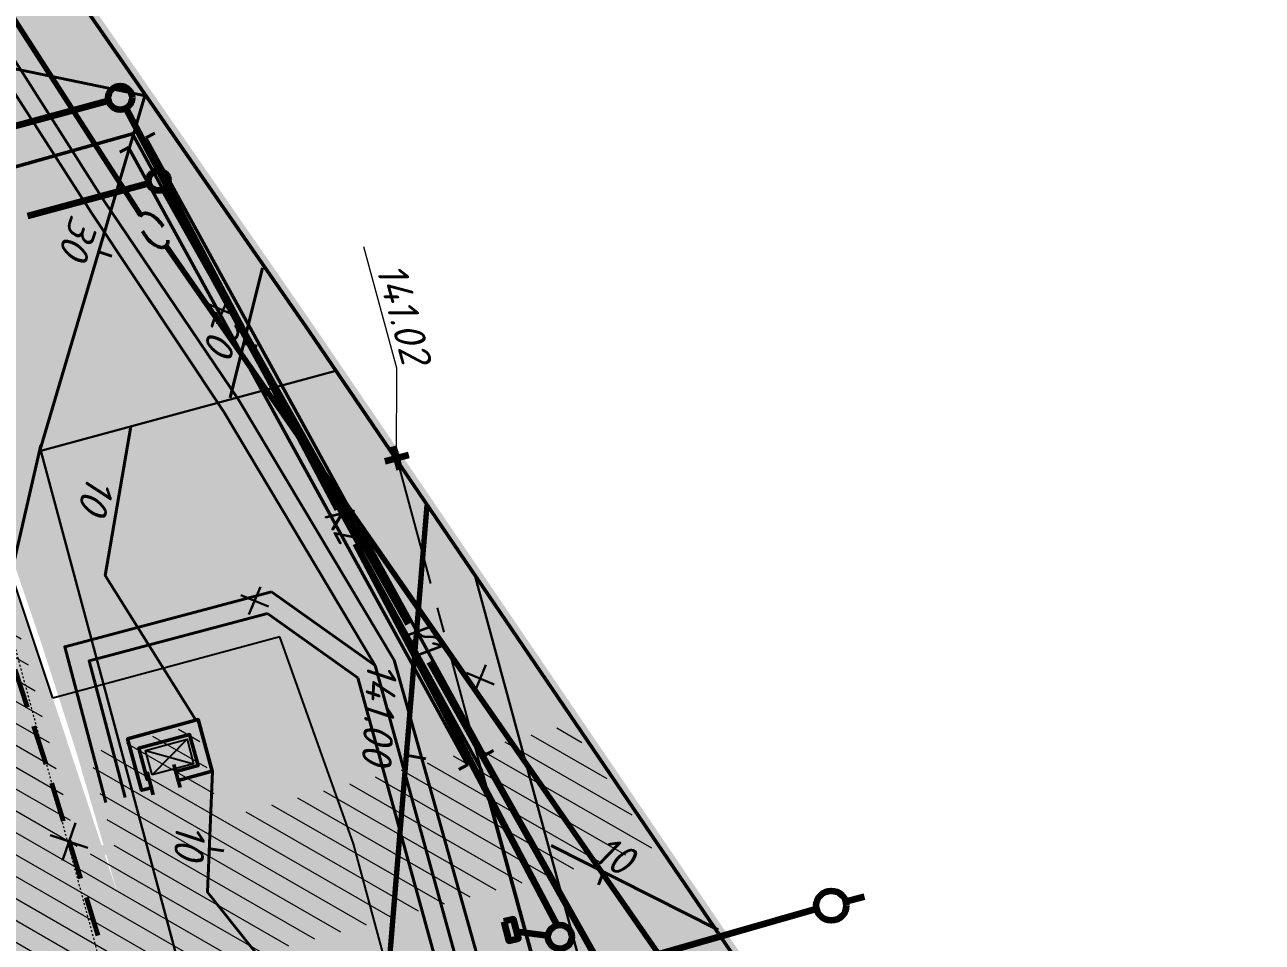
# Model space of a CAD drawing. Extents: x 9060 to 19887, y -4671 to 10703.
# Drawn here: x 10322 to 10384.1, y 10241.4 to 10287.5 of the extents above; entities that cross this region are included whole.
import ezdxf
from ezdxf import colors
from ezdxf.entities.mleader import LeaderData, LeaderLine
from ezdxf.enums import TextEntityAlignment as Align
from ezdxf.math import Vec2, Vec3

# ---------------------------------------------------------------- set-up
doc = ezdxf.new("R2010")
doc.units = 0
for name, pattern in [('20-10', [6, 4, -2]), ('ADSK_Линия сетки', [21, 12, -3, 3, -3]), ('Cплошная', [0]), ('DASHED', [0.75, 0.5, -0.25]), ('JIS_09_08', [10.750000000000004, 8, -0.55, 0.55, -0.55, 0.55, -0.55]), ('осевая', [50.800000000000004, 31.75, -6.35, 6.35, -6.35]), ('Сверху', [3.96875, 2.38125, -1.5875])]:
    doc.linetypes.add(name, pattern=pattern)
doc.layers.add('-БОРТ', color=7, linetype='Continuous', true_color=0x005e83)
doc.layers.add('-ОСИ', color=12, linetype='Continuous', true_color=0xbd0000)
for name, color, linetype, lineweight, true_color in [('-ГЕНПЛАН', 12, 'Continuous', 40, 0xbd0000), ('МГТ_ГП_ЗДАНИЯ', 12, 'Continuous', 50, 0xbd0000), ('МГТ_ГП_ОСИ', 12, 'осевая', 20, 0xbd0000)]:
    doc.layers.add(name, color=color, linetype=linetype, lineweight=lineweight, true_color=true_color)
doc.layers.add('-ОЗЕЛЕНЕНИЕ', color=22, linetype='Continuous')
doc.layers.add('СС-изменения_Зырянов', color=7, linetype='Continuous')
for name, color, linetype, lineweight in [('-ОРГ.РЕЛЬЕФА', 174, 'Continuous', 40), ('-СЕТИ', 250, 'Continuous', 50), ('МГТ_ГП_ГЕНПЛАН', 7, 'Continuous', 35), ('МГТ_ГП_ОРГ.РЕЛЬЕФА', 174, 'Continuous', 40), ('МГТ_НВК_В_демонтаж', 4, 'B1', 30), ('МГТ_НВК_В_переустройство', 4, 'В1', 50), ('МГТ_НВК_К1', 24, 'Continuous', 100), ('МГТ_НВК_К2', 30, 'Continuous', 100), ('МГТ_ЭС', 1, 'WK', 40)]:
    doc.layers.add(name, color=color, linetype=linetype, lineweight=lineweight)
doc.styles.add('1409_тхт0', font='calibri.ttf', dxfattribs={"width": 0.8, "oblique": 7})
doc.styles.add('LIN', font='isocteur.ttf', dxfattribs={"oblique": 15, "height": 2.5})
doc.styles.get("Standard").update_dxf_attribs({"font": 'arial.ttf'})
doc.styles.add('ГП', font='isocpeui.ttf')
doc.styles.add('СПДС', font='isocpeur.ttf')
doc.styles.add('СПДС_2.0 мм', font='isocpeur.ttf', dxfattribs={"oblique": 15, "height": 1.5})
doc.linetypes.add('B1', pattern='A,16.258147,-2.141853,["В1",1409_тхт0,S=3,R=0,X=0,Y=-1.5],-6.426757,15.173243', length=40)
doc.linetypes.add('WK', pattern='A,13,-1,["WK",LIN,S=1,R=0,X=0,Y=-1.25],-5.5', length=19.5)
doc.linetypes.add('В1', pattern='A,15,-0.65,["B1",Standard,S=1,R=0,X=0,Y=-1.25],-4', length=19.65)
doc.linetypes.add('ЗАБОР_МЕТ_Б1М', pattern='A,1.25,[133,ltypeshp.shx,S=0.25,R=0,X=-0.25,Y=0],-0.001,[133,ltypeshp.shx,S=0.145,R=0,X=-0.145,Y=0],-0.001,[130,ltypeshp.shx,S=0.125,R=0,X=0,Y=0.4],1.25', length=2.502)
doc.linetypes.add('канализация_связевая_малая_сущ', pattern='A,5,-2,["/",Standard,S=2,R=0,X=-0.8,Y=-1],-2', length=9)

# ---------------------------------------------------------------- blocks, each defined once
blk = doc.blocks.new('демонтаж В')
at = {"layer": 'МГТ_НВК_В_демонтаж'}
for p, q in [((9310.326706142128, 14043.76035587103), (9308.794617255895, 14045.0459310904)), ((9308.917874089326, 14043.6370990376), (9310.203449308694, 14045.16918792384))]:
    blk.add_line(p, q, dxfattribs=at)
blk = doc.blocks.new('НВК_переустройства_М.Пасс.(корр. 08.2017)')
at = {"layer": 'МГТ_НВК_В_переустройство'}
for p, q in [((10327.41035208655, 10281.98315001562), (10318.4196292465, 10279.45368997976)), ((10327.41035208655, 10281.98315001562), (10344.89691895976, 10250.11918590467)), ((10344.89691895975, 10250.11918590468), (10384.08332865154, 10106.98541232243))]:
    blk.add_line(p, q, dxfattribs=at)
at = {"layer": 'МГТ_НВК_В_переустройство', "linetype": 'ByBlock'}
for p, q in [((10328.08923560465, 10281.78536940772), (10328.52756766764, 10282.02592086282)), ((10326.77423941566, 10281.06371504242), (10327.21257147866, 10281.30426649752)), ((10327.21257147866, 10281.30426649752), (10344.21803544166, 10250.31696651256)), ((10328.08923560465, 10281.78536940772), (10345.09469956765, 10250.79806942276)), ((10345.09469956765, 10250.79806942276), (10345.53303163064, 10251.03862087787)), ((10343.77970337867, 10250.07641505746), (10344.21803544166, 10250.31696651256))]:
    blk.add_line(p, q, dxfattribs=at)
at = {"layer": 'МГТ_НВК_В_демонтаж', "color": 3, "rotation": 291.3148622626242}
blk.add_blockref('демонтаж В', (-6143.459055360037, 13814.18004225765), dxfattribs=at)
blk = doc.blocks.new('A$C6D3A0560')
at = {"layer": '-ОРГ.РЕЛЬЕФА', "lineweight": 100}
for p, q in [((0.5565820699412143, 0.08151139385336137), (-0.5565820699739561, -0.0815113939006551)), ((0.08151139387700823, -0.5565820699575852), (-0.08151139387882722, 0.5565820699575852))]:
    blk.add_line(p, q, dxfattribs=at)
blk = doc.blocks.new('_None')
blk = doc.blocks.new('НВК доп. 30.09.19')
at = {"layer": 'МГТ_НВК_К2'}
for p, q in [((10326.21464393131, 10283.64195578906), (10316.99241488421, 10281.13865540652)), ((10327.07883957172, 10283.26694615782), (10337.6981470923, 10263.1411738145)), ((10338.60612146677, 10261.42037558743), (10348.71763807431, 10242.25697148648)), ((10346.687637847, 10241.95471806755), (10348.26569529653, 10241.74545171442))]:
    blk.add_line(p, q, dxfattribs=at)
blk.add_lwpolyline([(10346.04879744104, 10242.45520769017), (10346.2888755579, 10241.48445411803), (10346.77425234396, 10241.60449317646), (10346.53417422711, 10242.5752467486)], close=True, dxfattribs=at)
at = {"layer": 'МГТ_НВК_К2', "lineweight": 100}
for centre in [(10326.79469205436, 10283.79539690139), (10348.86148172784, 10241.67446912311)]:
    blk.add_circle(centre, 0.5999999999999999, dxfattribs=at)
at = {"layer": 'МГТ_НВК_К2', "lineweight": 100, "style": 'СПДС', "oblique": 15, "width": 0.85}
blk.add_text('К2', height=1.499999999999999, rotation=298.4523335369154, dxfattribs=at).set_placement((10338.05985049949, 10262.45904760264, -12.824), align=Align.MIDDLE)
blk = doc.blocks.new('Вестибюль_30.10.19')
at = {"layer": 'МГТ_ГП_ЗДАНИЯ', "linetype": 'Continuous', "lineweight": 15, "ltscale": 0.4, "true_color": 0xd2515b}
h = blk.add_hatch(dxfattribs=at)
h.set_pattern_fill('ANSI31', color=13, scale=300)
h.set_pattern_definition([(44.99999999999999, (-9.313225746154785e-10, 0), (-673.5192090801867, 673.5192090801867), [])])
h.paths.add_polyline_path([(71300, 53290.00000000186), (71300.00000000093, 49160), (65576.73136002477, 49160), (65576.73136002477, 48555.29322081245), (70659.99999998417, 48555.29322081059), (70451.73136002384, 45095.29322081059), (70451.73136002477, 43025.29322081245), (65576.73136002291, 43025.29322081245), (65576.7313600257, 41349.99999999814), (76771.73136002943, 41350), (76771.73136003036, 46269.99999999814), (84661.73136003036, 46270), (84661.73136003036, 49110), (110551.7110211113, 49110), (110551.7110211113, 53289.99992499128), (119299.9999999953, 53289.99992499128), (119299.9999999953, 49160), (118201.7110211113, 49160.00000000186), (118201.7110211132, 48555.29322081059), (139251.731360021, 48555.29322081245), (139251.7313600173, -500.0000000037253), (-498.2686399752274, -500.0000000018626), (-498.2686399752274, 41299.99999999814), (23626.73136004154, 41299.99999999814), (23626.7313600434, 43080.00000000186), (18751.73136006575, 43080.00000000186), (18751.73136006389, 48610.00000000186), (23626.7313600434, 48610.00000000186), (23626.73136004154, 66744.7217433285), (30681.73136002477, 69246.78663805872), (30681.73136002477, 48610.00000000186), (39681.73136002291, 48610.00000000373), (39681.73136002477, 41300), (58101.73136002384, 41299.99999999814), (58101.73136002477, 49160), (53900.00000000186, 49160), (53900.00000000093, 53290.00000000186)])
at = {"layer": 'МГТ_ГП_ЗДАНИЯ', "lineweight": 30, "true_color": 0xd14d58, "transparency": 33554610}
h = blk.add_hatch(color=13, dxfattribs=at)
h.dxf.hatch_style = 1
h.set_gradient(color1=(210, 81, 91), color2=(255, 240, 240), tint=1, name='HEMISPHERICAL')
h.paths.add_polyline_path([(18492.99999999162, 48820.00000000373), (21225.00000002328, 48820.00000000373), (21225.00000002515, 45149.99999999814), (18492.99999999534, 45149.99999999814)])
at = {"layer": 'МГТ_ГП_ЗДАНИЯ'}
h = blk.add_hatch(color=256, dxfattribs=at)
h.dxf.hatch_style = 1
h.paths.add_polyline_path([(20765.00000002515, 45660), (21225.00000002328, 45660), (21225.00000002515, 45149.99999999814), (18540.00000002421, 45149.99999999814), (18540.00000002328, 48820.00000000373), (21225.00000002328, 48820.00000000373), (21225.00000002421, 47060), (20765.00000002328, 47059.99999999814), (20765.00000002328, 48210.00000000373), (19150.00000002421, 48210.00000000373), (19150.00000002515, 45560), (20765.00000002421, 45560)])
at = {"layer": 'МГТ_ГП_ЗДАНИЯ', "lineweight": 25}
for p, q in [((26583.63062657509, 54714.40487826988), (15599.99999999534, 53860.64539127611)), ((113650.0212246692, 54714.40487826988), (26583.63062657509, 54714.40487826988)), ((15599.99999999534, 53860.64539127611), (15599.99999999721, 42050.03996765427)), ((15599.99999999721, 42050.03996765427), (-1016.088101466186, 41076.14090402238))]:
    blk.add_line(p, q, dxfattribs=at)
at = {"layer": 'МГТ_ГП_ЗДАНИЯ', "linetype": 'Сверху', "lineweight": 40, "const_width": 500.0000000000001}
for points in [[(30681.73136002664, 69490.63257516548), (30681.73136002477, 48610.00000000186), (39681.73136002291, 48610.00000000373), (39686.73136002291, 41300), (58101.7313600257, 41299.99999999627), (58101.73136002477, 49160), (42942.0738755418, 49160.00000000186)], [(29632.3978807386, -11421.88347277045), (29632.39788073767, -500.0000000018626), (-498.2686399752274, -500.0000000018626), (-498.2686399752274, 41299.99999999814), (23626.73136004154, 41299.99999999814), (23626.7313600434, 43080.00000000186), (18751.73136006575, 43080.00000000186), (18751.73136006389, 48610.00000000186), (23626.7313600434, 48610.00000000186), (23626.7313600434, 67047.07231870107)]]:
    blk.add_lwpolyline(points, dxfattribs=at)
at = {"layer": 'МГТ_ГП_ЗДАНИЯ'}
blk.add_lwpolyline([(20765.00000002515, 45660), (21225.00000002328, 45660), (21225.00000002515, 45149.99999999814), (18540.00000002421, 45149.99999999814), (18540.00000002328, 48820.00000000373), (21225.00000002328, 48820.00000000373), (21225.00000002421, 47060), (20765.00000002328, 47059.99999999814), (20765.00000002328, 48210.00000000373), (19150.00000002421, 48210.00000000373), (19150.00000002515, 45560), (20765.00000002421, 45560)], close=True, dxfattribs=at)
at = {"layer": 'МГТ_ГП_ЗДАНИЯ', "lineweight": 25}
blk.add_lwpolyline([(20615.00000002421, 45858.59429236129), (19344.00000002421, 45858.59429236129), (19344.00000002328, 48020.59429236129), (20615.00000002328, 48020.59429236129)], close=True, dxfattribs=at)
for points in [[(19344.00000002421, 45858.59429236129), (20615.00000002328, 48020.59429236129)], [(19344.00000002328, 48020.59429236129), (20615.00000002421, 45858.59429236129)]]:
    blk.add_lwpolyline(points, dxfattribs=at)
at = {"layer": 'МГТ_ГП_ЗДАНИЯ'}
for points in [[(20395.00000002328, 47060), (21595.00000002328, 47060)], [(20395.00000002515, 45660), (21595.00000002328, 45660)]]:
    blk.add_lwpolyline(points, dxfattribs=at)
at = {"layer": 'МГТ_ГП_ОСИ', "linetype": 'ADSK_Линия сетки'}
blk.add_line((140452.7978340713, 40900), (-3464.328983959742, 40900), dxfattribs=at)
blk = doc.blocks.new('демонтаж')
at = {"layer": 'МГТ_ГП_ЗДАНИЯ', "color": 1, "lineweight": 30}
for points in [[(-0.5921113797867292, 0.4603304399313402), (0.5921113797862745, -0.4603304399313402)], [(-0.4603304399315675, -0.5921113797862745), (0.4603304399311128, 0.592111379787184)]]:
    blk.add_lwpolyline(points, dxfattribs=at)
blk = doc.blocks.new('НВК_14.11.19')
at = {"layer": 'МГТ_НВК_К1', "lineweight": 100}
for p, q in [((10322.15924598226, 10277.86795300246), (10328.23166134699, 10279.51626163021)), ((10328.96447267706, 10279.20071871964), (10341.24343081575, 10257.38983873939)), ((10342.31461553595, 10255.48711367875), (10350.78138426122, 10240.44775330291)), ((10363.19793214124, 10243.45591987521), (10364.15215746507, 10243.70398737542)), ((10361.69940664934, 10243.06064698015), (10351.49566872525, 10240.14574994744))]:
    blk.add_line(p, q, dxfattribs=at)
for centre, radius in [((10328.71727533018, 10279.63533748557), 0.4999999999999999), ((10362.47807751977, 10243.24542207486), 0.7499999999999999)]:
    blk.add_circle(centre, radius, dxfattribs=at)
at = {"layer": '-СЕТИ', "color": 40}
blk.add_blockref('НВК доп. 30.09.19', (0, 0), dxfattribs=at)
at = {"layer": 'МГТ_НВК_К1', "lineweight": 100, "style": 'СПДС', "oblique": 15, "width": 0.85}
blk.add_text('К1', height=1.5, rotation=305.5029250335459, dxfattribs=at).set_placement((10341.87001015072, 10256.65890623629, -12.824), align=Align.MIDDLE)
blk = doc.blocks.new('ЭЭ_03.12.19')
at = {"layer": 'МГТ_ЭС', "color": 6}
for p, q in [((10334.37998469955, 10259.00360255902), (10339.58226578618, 10255.29143555624)), ((10334.18248955195, 10257.91604324538), (10338.71473936725, 10254.68198727406))]:
    blk.add_line(p, q, dxfattribs=at)
for points in [[(10224.85031108515, 10460.8322773861), (10238.85827809755, 10423.83540806684), (10252.87551801853, 10391.69332446872), (10253.54676255588, 10390.09416210625), (10260.13249061068, 10375.70968494354), (10270.10925825845, 10355.48450674599), (10272.94667624966, 10356.99696867632), (10285.26663802106, 10339.20840992586), (10289.78337733533, 10332.8749078108), (10296.91787313395, 10322.46471158673), (10299.9134888429, 10317.36554441345), (10310.89541717012, 10300.54431299695), (10325.35151527479, 10278.01656580116), (10332.00157889073, 10268.02430002913), (10339.58226578618, 10255.29143555624)], [(10326.0819192428, 10248.42570960463), (10324.01469626763, 10256.2423305076), (10334.37998469955, 10259.00360255902)], [(10327.04868204332, 10248.68138456925), (10325.23663313392, 10255.53313667947), (10334.18248955195, 10257.91604324538)], [(10339.58226578618, 10255.29143555624), (10348.1914868799, 10224.12726267297), (10357.48595196293, 10226.74958868886)], [(10338.71473936725, 10254.68198727406), (10347.46690749966, 10222.93815306), (10357.12470114591, 10225.58085584049)]]:
    blk.add_lwpolyline(points, dxfattribs=at)
at = {"layer": 'МГТ_ЭС', "color": 1}
blk.add_lwpolyline([(10225.45371687551, 10461.09320424974), (10239.55358241057, 10424.09066559542), (10253.53361776591, 10391.99825937346), (10254.20841778655, 10390.55350075378), (10260.70185728044, 10376.05259168332), (10270.25407174679, 10356.56081013408), (10272.99402477283, 10358.07486511893), (10279.12831726074, 10349.44005660674), (10297.5672433261, 10323.21876637657), (10300.64725491214, 10317.89540564225), (10311.63851476987, 10301.18371383486), (10325.97344881192, 10278.64540827759), (10332.75556898497, 10268.61694513368), (10340.54501707623, 10255.5618240795), (10352.60607920004, 10212.66451287196), (10364.88451800937, 10215.95150116179)], dxfattribs=at)
blk = doc.blocks.new('Связь_панкр._14.11.19')
at = {"layer": 'СС-изменения_Зырянов', "color": 3, "linetype": '20-10', "lineweight": 60, "ltscale": 0.5, "flags": 128}
blk.add_lwpolyline([(10290.96472726139, 10323.44494216787), (10301.64656678168, 10303.68205302367), (10314.71361139595, 10274.33729979949), (10316.91675593064, 10269.14490056952), (10322.90147625243, 10250.85943479253), (10327.50641190819, 10235.71803919876), (10331.8076530352, 10220.06821239087), (10337.10986106637, 10200.46728546725), (10343.33532168316, 10176.97815505521), (10349.88162004859, 10152.04983340592), (10357.26296252451, 10124.42803361351), (10362.75665859085, 10102.4205022994), (10367.59677588473, 10080.39012400388), (10373.30473585796, 10053.73139584358), (10378.91537538631, 10027.52719772488), (10383.09796309309, 10006.69427782494), (10387.71386454361, 9978.855338380608), (10389.78061588145, 9961.403649540194), (10393.95241571558, 9921.391707343604)], dxfattribs=at)
at = {"layer": 'СС-изменения_Зырянов', "color": 3, "linetype": 'канализация_связевая_малая_сущ', "lineweight": 70}
for points in [[(10327.82818778809, 10277.91066650562), (10302.0757172597, 10317.83660362792)], [(10329.09356119488, 10276.35455619273), (10357.08145903298, 10236.11412790114)]]:
    blk.add_lwpolyline(points, dxfattribs=at)
at = {"layer": 'СС-изменения_Зырянов', "color": 3, "linetype": 'DASHED', "lineweight": 50, "ltscale": 3}
blk.add_ellipse((10328.47806338987, 10277.14244576764), major_axis=(0.5902209540106108, -0.8072417391606919), ratio=0.5000000000010504, dxfattribs=at)

msp = doc.modelspace()

# ---------------------------------------------------------------- hatches: boundary and pattern name
at = {"layer": '-ГЕНПЛАН', "linetype": 'Cплошная', "lineweight": 30, "ltscale": 0.3, "true_color": 0xcfcfcf, "transparency": 33554610}
h = msp.add_hatch(color=254, dxfattribs=at)
h.dxf.hatch_style = 1
edge = h.paths.add_edge_path(flags=16)
edge.add_line((10399.13492865874, 10007.22337812239), (10406.17084920176, 9961.792778103907))
edge.add_arc((10412.10016241337, 9962.711061741245), 5.99999999999708, 188.8035620057321, 278.8035620057692)
edge.add_line((10413.01844605072, 9956.781748529638), (10428.82994794835, 9959.230504895882))
edge.add_arc((10427.91166431101, 9965.159818107491), 5.99999999999708, 278.8035620057322, 368.8035620057692)
edge.add_line((10433.84097752262, 9966.078101744833), (10426.79533134407, 10011.5714997235))
edge.add_arc((10420.86601813246, 10010.65321608616), 6.00000000000151, 8.80356200577834, 99.03112034802939)
edge.add_line((10419.92419268826, 10016.57883544895), (10404.12241642615, 10014.06728112252))
edge.add_arc((10405.06424187035, 10008.14166175974), 5.999999999994497, 99.03112034805744, 188.8035620058061)
h.paths.add_polyline_path([(10361.71321036857, 10139.14975354178), (10361.17122910026, 10138.79869865776), (10362.63231206493, 10133.382303494), (10358.35519431527, 10132.22854279284), (10356.8941113506, 10137.64493795659), (10361.75265292202, 10139.00353566029), (10357.38977146793, 10155.17721681285), (10361.22030654189, 10156.4506615081), (10366.53454513093, 10136.55821399105), (10362.74017204828, 10135.53467458799)], flags=16)
h.paths.add_polyline_path([(10354.03330051336, 10182.90170202348), (10350.2389274306, 10181.87816262039), (10344.87641437497, 10201.75758800765), (10348.67078745762, 10202.78112741071)], flags=16)
h.paths.add_polyline_path([(10344.24080801925, 10219.70836482106), (10340.41860472458, 10218.67087744713), (10334.73347746598, 10239.35857012063), (10338.52785054864, 10240.38210952369)], flags=16)
h.paths.add_polyline_path([(10390.42362672883, 10007.86235505231), (10388.01237268945, 10007.48891970645), (10386.61505108793, 10016.51135797677), (10389.02630512732, 10016.88479332263)], flags=16)
h.paths.add_polyline_path([(10393.18302638265, 9973.781306467277), (10396.14768298847, 9974.240448285935), (10398.44339208174, 9959.417165256895), (10395.47873547594, 9958.958023438234)], flags=16)
h.paths.add_polyline_path([(10436.00570645321, 9947.855835116672), (10436.69306868634, 9943.432591209432), (10432.24416625863, 9942.74124289429), (10431.55908171291, 9947.164800804649)], flags=16)
h.paths.add_polyline_path([(10427.10410941455, 9950.214662459459), (10426.72019378354, 9952.685197490197), (10438.76759834312, 9954.557337276094), (10439.15146246383, 9952.087133719178)], flags=16)
edge = h.paths.add_edge_path()
edge.add_line((10402.95396204328, 10034.12640140517), (10401.69832326255, 10033.93304032377))
edge.add_arc((10400.75649781834, 10039.85865968656), 6.000000000000457, 186.3840555007018, 279.03112034808356, ccw=False)
edge.add_line((10394.79370441413, 10039.19150541753), (10393.29140625224, 10052.61852520393))
edge.add_arc((10397.7635013054, 10053.11889090571), 4.500000000000771, 96.1368837495371, 186.3840555007715, ccw=False)
edge.add_line((10397.28243264284, 10057.59310289688), (10398.08459357858, 10057.67935148976))
edge.add_line((10398.08459357858, 10057.67935148976), (10393.91533183684, 10096.45585541335))
edge.add_line((10393.91533183684, 10096.45585541335), (10392.89812283656, 10096.3464847858))
edge.add_arc((10392.41705417405, 10100.82069677697), 4.499999999997378, 195.1865543605927, 276.13688374888983, ccw=False)
edge.add_line((10388.074203192, 10099.64186458041), (10373.6764798546, 10152.68348247767))
edge.add_line((10373.6764798546, 10152.68348247767), (10361.6552801716, 10196.96992036129))
edge.add_arc((10366.4806701517, 10198.27973391303), 5.000000000033511, 124.20029584789731, 195.1865543603482, ccw=False)
edge.add_line((10363.67023190923, 10202.41512227273), (10365.38275286556, 10203.57896323954))
edge.add_line((10365.38275286556, 10203.57896323954), (10372.25283800613, 10193.47005221941))
edge.add_line((10372.25283800613, 10193.47005221941), (10383.62310014236, 10201.1973602144))
edge.add_line((10383.62310014236, 10201.1973602144), (10362.03893444044, 10232.95714281681))
edge.add_line((10362.03893444044, 10232.95714281681), (10356.09380688483, 10228.91679342633))
edge.add_line((10356.09380688483, 10228.91679342633), (10361.31358801113, 10209.56649099182))
edge.add_line((10361.31358801113, 10209.56649099182), (10362.85335845874, 10207.30081274651))
edge.add_line((10362.85335845874, 10207.30081274651), (10361.7940044947, 10206.58086853962))
edge.add_arc((10360.66982919772, 10208.23502388346), 1.999999999977775, 195.1865543597236, 304.2002958484672, ccw=False)
edge.add_line((10358.7396732057, 10207.7110984628), (10344.58980505135, 10259.83961089141))
edge.add_line((10344.58980505135, 10259.83961089141), (10337.62101921947, 10270.09375395534))
edge.add_line((10337.62101921947, 10270.09375395534), (10322.8180013925, 10266.07566728975))
edge.add_line((10322.8180013925, 10266.07566728975), (10356.81482045663, 10139.42159702491))
edge.add_line((10356.81482045663, 10139.42159702491), (10355.07879600286, 10139.03372177489))
edge.add_line((10355.07879600286, 10139.03372177489), (10359.5592480321, 10121.61907884348))
edge.add_line((10359.5592480321, 10121.61907884348), (10370.42790350596, 10124.56928852342))
edge.add_arc((10371.99967976803, 10118.77882054734), 5.999999999997199, 15.186554360554624, 105.1865543603733, ccw=False)
edge.add_line((10377.7901477441, 10120.35059680943), (10382.96126211424, 10101.30006596539))
edge.add_arc((10354.00892223414, 10093.44118465498), 29.99999999973456, 6.136883748849925, 15.186554360633181, ccw=False)
edge.add_line((10383.83700217503, 10096.64830907166), (10392.21345019615, 10021.78252265769))
edge.add_arc((10388.73515404368, 10021.3933493341), 3.500000000016391, -81.1964379937665, 6.38405550055279, ccw=False)
edge.add_line((10389.27081949883, 10017.93458329398), (10385.47520347345, 10017.34674926238))
edge.add_line((10385.47520347345, 10017.34674926238), (10387.31446587371, 10005.35699043267))
edge.add_line((10387.31446587371, 10005.35699043267), (10391.23458179957, 10005.96410599273))
edge.add_arc((10391.7702472547, 10002.50533995263), 3.500000000003136, 8.803562005785523, 98.80356200590307, ccw=False)
edge.add_line((10395.22901329481, 10003.04100540774), (10398.91860610582, 9979.217482358614))
edge.add_arc((10395.45984006571, 9978.681816903501), 3.500000000001187, -81.27865517673882, 8.803562005697188, ccw=False)
edge.add_line((10395.99054177826, 9975.222285765858), (10392.07896662672, 9974.62223924247))
edge.add_line((10392.07896662672, 9974.62223924247), (10395.17617833196, 9954.018483727219))
edge.add_line((10395.17617833196, 9954.018483727219), (10392.37108927219, 9953.58405442773))
edge.add_line((10392.37108927219, 9953.58405442773), (10394.83326847785, 9931.250773860751))
edge.add_line((10394.83326847785, 9931.250773860751), (10427.13207177077, 9936.090797541212))
edge.add_line((10427.13207177077, 9936.090797541212), (10420.10905065821, 9936.567464717458))
edge.add_line((10420.10905065821, 9936.567464717458), (10417.36932005805, 9936.143157602766))
edge.add_line((10417.36932005805, 9936.143157602766), (10417.55297678553, 9934.957294960444))
edge.add_line((10417.55297678553, 9934.957294960444), (10414.94368784703, 9934.553189585691))
edge.add_line((10414.94368784703, 9934.553189585691), (10414.76003111955, 9935.739052228011))
edge.add_line((10414.76003111955, 9935.739052228011), (10412.40094348312, 9935.373695988872))
edge.add_line((10412.40094348312, 9935.373695988872), (10410.87047075416, 9945.25588467488))
edge.add_line((10410.87047075416, 9945.25588467488), (10413.19616814614, 9945.616069705478))
edge.add_line((10413.19616814614, 9945.616069705478), (10413.01251141866, 9946.8019323478))
edge.add_line((10413.01251141866, 9946.8019323478), (10415.51299561624, 9947.1891869323))
edge.add_line((10415.51299561624, 9947.1891869323), (10415.69665234371, 9946.003324289983))
edge.add_line((10415.69665234371, 9946.003324289983), (10418.57857792924, 9946.449653403472))
edge.add_line((10418.57857792924, 9946.449653403472), (10419.95217350116, 9937.580412963525))
edge.add_line((10419.95217350116, 9937.580412963525), (10427.09243045772, 9937.095788744598))
edge.add_line((10427.09243045772, 9937.095788744598), (10442.43275526432, 9939.361184188003))
edge.add_line((10442.43275526432, 9939.361184188003), (10427.84626308294, 10038.08902698589))
edge.add_line((10427.84626308294, 10038.08902698589), (10406.41157774378, 10034.67122069108))
edge.add_line((10406.41157774378, 10034.67122069108), (10406.00082920153, 10037.32894953624))
edge.add_line((10406.00082920153, 10037.32894953624), (10402.54157646325, 10036.79472262521))
edge.add_line((10402.54157646325, 10036.79472262521), (10402.95396204328, 10034.12640140517))
h.paths.add_polyline_path([(10401.98057817982, 9943.879090668941), (10396.05126496822, 9942.960807031557), (10397.42869042426, 9934.066837214146), (10403.35800363589, 9934.985120851534)], flags=16)
at = {"layer": '-ОЗЕЛЕНЕНИЕ', "lineweight": 30, "true_color": 0xa5bc8f, "transparency": 33554610}
h = msp.add_hatch(color=253, dxfattribs=at)
h.dxf.hatch_style = 1
h.set_gradient(color1=(165, 188, 143), color2=(165, 188, 143), tint=1, name='HEMISPHERICAL')
h.paths.add_polyline_path([(10301.5494019102, 10322.24463012557), (10298.84696190766, 10320.66300019055), (10295.85330939455, 10318.91093523245), (10295.14325903644, 10318.49537118636), (10298.58850516311, 10312.47333416061), (10300.80253401393, 10308.4376930641), (10303.24881865908, 10303.81302789908), (10305.83932944058, 10298.57357767869), (10308.06066501755, 10294.14271244011), (10310.91887281816, 10287.98335727508), (10312.25931808605, 10284.97242882716), (10313.41641981593, 10282.2797037411), (10314.32128201911, 10280.17126588042), (10315.1555789868, 10278.16558613747), (10316.39926774914, 10275.1026874155), (10320.59100670002, 10264.01544720825), (10322.31368163719, 10259.02914814069), (10324.82172378155, 10251.40179871514), (10326.35747454563, 10246.16714984821), (10328.48812255722, 10239.00357743485), (10338.93665448183, 10199.75466675057), (10355.01664036819, 10138.93349540867), (10356.81482045663, 10139.42159702491), (10322.8180013925, 10266.07566728975), (10337.62101921947, 10270.09375395534)])
h = msp.add_hatch(color=253, dxfattribs=at)
h.dxf.hatch_style = 1
h.set_gradient(color1=(165, 188, 143), color2=(165, 188, 143), tint=1, name='HEMISPHERICAL')
edge = h.paths.add_edge_path()
edge.add_line((10392.89812283656, 10096.3464847858), (10393.91533183684, 10096.45585541335))
edge.add_line((10393.91533183684, 10096.45585541335), (10398.08459357858, 10057.67935148977))
edge.add_line((10398.08459357858, 10057.67935148977), (10397.28243264284, 10057.59310289688))
edge.add_arc((10397.7635013054, 10053.11889090571), 4.500000000001014, 96.13688374953709, 186.3840555007715)
edge.add_line((10393.29140625224, 10052.61852520393), (10394.79370441413, 10039.19150541753))
edge.add_arc((10400.75649781834, 10039.85865968656), 6.000000000000821, 186.3840555007018, 279.0311203480836)
edge.add_line((10401.69832326255, 10033.93304032377), (10402.95396204328, 10034.12640140517))
edge.add_line((10402.95396204328, 10034.12640140517), (10402.54157646325, 10036.79472262521))
edge.add_line((10402.54157646325, 10036.79472262521), (10406.00082920153, 10037.32894953624))
edge.add_line((10406.00082920153, 10037.32894953624), (10406.41157774378, 10034.67122069108))
edge.add_line((10406.41157774378, 10034.67122069108), (10427.84626308294, 10038.08902698589))
edge.add_line((10427.84626308294, 10038.08902698589), (10429.86803485832, 10024.42132684897))
edge.add_line((10429.86803485832, 10024.42132684897), (10438.5420926966, 10026.45828778151))
edge.add_line((10438.5420926966, 10026.45828778151), (10421.64066626433, 10118.09271831789))
edge.add_line((10421.64066626433, 10118.09271831789), (10422.12629551746, 10118.18229883214))
edge.add_line((10422.12629551746, 10118.18229883214), (10419.63599849167, 10128.4880046557))
edge.add_line((10419.63599849167, 10128.4880046557), (10417.05285241794, 10133.48502252597))
edge.add_line((10417.05285241794, 10133.48502252597), (10409.02759043521, 10141.60766228043))
edge.add_line((10409.02759043521, 10141.60766228043), (10398.84803, 10158.453055))
edge.add_line((10398.84803, 10158.453055), (10377.04106849121, 10185.53501231231))
edge.add_line((10377.04106849121, 10185.53501231231), (10389.22219903168, 10194.16576695339))
edge.add_line((10389.22219903168, 10194.16576695339), (10344.58980505135, 10259.83961089141))
edge.add_line((10344.58980505135, 10259.83961089141), (10358.7396732057, 10207.7110984628))
edge.add_arc((10360.66982919773, 10208.2350238835), 1.999999999999325, 195.1865543605333, 304.2002958476814)
edge.add_line((10361.7940044947, 10206.58086853962), (10362.85335845874, 10207.30081274651))
edge.add_line((10362.85335845874, 10207.30081274651), (10361.31358801113, 10209.56649099182))
edge.add_line((10361.31358801113, 10209.56649099182), (10356.09380688483, 10228.91679342633))
edge.add_line((10356.09380688483, 10228.91679342633), (10362.03893444044, 10232.95714281681))
edge.add_line((10362.03893444044, 10232.95714281681), (10383.62310014236, 10201.1973602144))
edge.add_line((10383.62310014236, 10201.1973602144), (10372.25283800613, 10193.47005221941))
edge.add_line((10372.25283800613, 10193.47005221941), (10365.38275286556, 10203.57896323954))
edge.add_line((10365.38275286556, 10203.57896323954), (10363.67023190923, 10202.41512227273))
edge.add_arc((10366.48067015167, 10198.27973391304), 5.000000000007391, 124.2002958476745, 195.1865543605617)
edge.add_line((10361.6552801716, 10196.96992036129), (10388.074203192, 10099.64186458041))
edge.add_arc((10392.41705417405, 10100.82069677697), 4.499999999996921, 195.1865543605927, 276.1368837488898)
at = {"layer": 'МГТ_ГП_ЗДАНИЯ', "lineweight": 30, "true_color": 0xf6dfe2, "transparency": 33554610}
h = msp.add_hatch(color=254, dxfattribs=at)
h.dxf.hatch_style = 1
h.paths.add_polyline_path([(10291.90834725219, 10323.99266162731), (10287.80998140699, 10322.18408028), (10296.32315056621, 10304.95463927573), (10303.29970376465, 10289.09093568263), (10309.15069223942, 10273.90486482043), (10315.27435248495, 10256.20568886873), (10321.93265312132, 10232.9405036501), (10325.46276854758, 10219.40226512785), (10351.78944494803, 10119.84110538501), (10353.24688656053, 10114.27664144853), (10355.39620119861, 10105.66381626525), (10359.46570482906, 10090.26810495374), (10371.31271666309, 10034.79292461435), (10381.092, 9986.825499999999), (10387.14361129827, 9948.980234635983), (10390.07826983306, 9917.465105038342), (10396.09969731886, 9917.909673900509), (10391.58165290797, 9959.999637121191), (10387.8141576757, 9987.289517619798), (10385.42605471212, 10002.4921216416), (10376.52220724832, 10049.02088126559), (10366.81612001809, 10091.20059254113), (10363.27690380225, 10106.94623148453), (10344.78569781555, 10177.3607932396), (10335.43673135002, 10212.63514578055), (10327.10428265015, 10242.5280704997), (10318.30148591604, 10269.06644955299), (10311.51979140037, 10287.06287907643), (10303.1074349563, 10304.4297313609)])

# ---------------------------------------------------------------- linework, layer by layer
at = {"layer": '-ГЕНПЛАН', "color": 17, "lineweight": 30}
msp.add_lwpolyline([(10337.62101921947, 10270.09375395534), (10322.8180013925, 10266.07566728975), (10356.8168799236, 10139.41392454609), (10355.01602656302, 10138.93836722179)], dxfattribs=at)
at = {"layer": '-ОРГ.РЕЛЬЕФА'}
for p, q in [((10341.24881165388, 10250.78461324832), (10342.12409277199, 10250.62210392026)), ((10331.31630635184, 10246.09565609044), (10331.99316490207, 10245.99752505935))]:
    msp.add_line(p, q, dxfattribs=at)
for points in [[(10330.57867782442, 10252.59738860052), (10326.04771560379, 10259.82005572043), (10327.33467044123, 10267.3016583606)], [(10331.43251489822, 10250.0023225486), (10331.16907064356, 10243.9244513249), (10334.77739858609, 10239.40435038364)]]:
    msp.add_lwpolyline(points, dxfattribs=at)
at = {"layer": '-ОРГ.РЕЛЬЕФА', "lineweight": 70}
msp.add_lwpolyline([(10339.88390256802, 10235.36524643201), (10342.2050810265, 10263.34858676019)], dxfattribs=at)

# ---------------------------------------------------------------- block references
at = {"layer": 'МГТ_ГП_ОРГ.РЕЛЬЕФА', "xscale": 1.080897171893464, "yscale": 1.080897171893464, "zscale": 1.080897171893464, "rotation": 6.854820886508442}
msp.add_blockref('A$C6D3A0560', (10340.66732614442, 10265.70112484832), dxfattribs=at)

# ---------------------------------------------------------------- texts
at = {"layer": '-ОРГ.РЕЛЬЕФА', "char_height": 1.5, "attachment_point": 1, "style": 'СПДС_2.0 мм'}
for s, insert, width, rotation in [('10', (10326.63005529825, 10264.45449381116), 5.433656433830037, 251.87275888635156), ('\\pi0.04087;141.00', (10340.69781302031, 10255.4565089838), 5.433656433830038, 266.84801887189866)]:
    msp.add_mtext(s, dxfattribs=dict(at, insert=insert, width=width, rotation=rotation))

# ---------------------------------------------------------------- leaders
at = {"layer": '-ОРГ.РЕЛЬЕФА', "lineweight": 5}
ml = msp.add_multileader_mtext('Standard', dxfattribs=at)
ml.set_content('141.02', color=256, style='ГП')
ml.set_leader_properties(color=7, lineweight=15)
ml.set_arrow_properties(name='NONE')
ml.build(insert=Vec2(0, 0))
ml.multileader.update_dxf_attribs({"has_dogleg": 0, "text_left_attachment_type": 6, "text_right_attachment_type": 6, "dogleg_length": 0, "arrow_head_size": 5})
ctx = ml.context
ctx.base_point, ctx.char_height, ctx.arrow_head_size, ctx.landing_gap_size, ctx.plane_origin, ctx.plane_x_axis, ctx.plane_y_axis = Vec3(10339.32986262117, 10275.17967086088), 1.5, 5, 0, Vec3(10340.13854127247, 10267.6491831954), Vec3(0.2619627103458372, -0.9650779960128939), Vec3(0.9650779960128939, 0.2619627103458372)
ctx.left_attachment, ctx.right_attachment, ctx.text_align_type = 6, 6, 1
notes = []
notes.append((ctx, [(1, (1, 1, 0), (10340.67510067577, 10270.22377601544), (-0.2619627103458372, 0.9650779960128939), 0, [(0, [(10340.6673261444, 10265.70112484829)], 0, [])])]))
ctx.mtext.insert, ctx.mtext.text_direction, ctx.mtext.rotation, ctx.mtext.alignment, ctx.mtext.flow_direction = Vec3(10341.73962204129, 10273.17325631678), Vec3(0.2619627103458372, -0.9650779960128939), 4.977444356007087, 2, 5
for ctx, leaders in notes:
    for number, flags, end, landing, length, lines in leaders:
        leader = LeaderData()
        leader.index, (leader.has_last_leader_line, leader.has_dogleg_vector, leader.attachment_direction) = number, flags
        leader.last_leader_point, leader.dogleg_vector, leader.dogleg_length = Vec3(end), Vec3(landing), length
        for number, points, colour, breaks in lines:
            line = LeaderLine()
            line.index, line.vertices, line.color, line.breaks = number, Vec3.list(points), colors.encode_raw_color(colour), breaks
            leader.lines.append(line)
        ctx.leaders.append(leader)

# ---------------------------------------------------------------- next in the draw order: block references
at = {"layer": '-СЕТИ'}
msp.add_blockref('НВК_переустройства_М.Пасс.(корр. 08.2017)', (0, 0), dxfattribs=at)

# ---------------------------------------------------------------- next in the draw order: linework, layer by layer
at = {"layer": '-БОРТ', "lineweight": 30, "const_width": 0.5}
msp.add_lwpolyline([(10337.62101921947, 10270.09375395534), (10322.81800139251, 10266.07566728975), (10356.8168799236, 10139.41392454609), (10355.01602656302, 10138.93836722179)], dxfattribs=at)
msp.add_lwpolyline([(10344.58980505135, 10259.83961089141), (10358.7396732057, 10207.7110984628, 0.5151097087637494), (10361.7940044947, 10206.58086853962), (10362.85335845874, 10207.30081274651), (10361.31358801113, 10209.56649099182), (10356.09380688483, 10228.91679342633), (10362.03893444044, 10232.95714281681), (10383.62310014236, 10201.1973602144)], format="xyb", dxfattribs=at)
at = {"layer": '-ГЕНПЛАН', "color": 204, "linetype": 'JIS_09_08', "lineweight": 0, "const_width": 0.7}
msp.add_lwpolyline([(10398.84803, 10158.453055), (10377.04106849121, 10185.53501231231), (10389.22219903168, 10194.16576695339), (10336.2542981225, 10272.10480064195), (10301.5494019102, 10322.24463012557), (10301.5494019102, 10322.24463012557), (10295.14325903644, 10318.49537118636), (10296.96317600508, 10315.35173943927), (10301.58067634968, 10306.98618286016), (10307.72863032362, 10294.83683531468), (10313.10348066118, 10283.03266516349), (10316.39926774913, 10275.10268741552), (10317.83671349142, 10271.42225846804), (10318.99688928971, 10268.36870177183), (10320.94947184791, 10263.00948032481), (10323.17554999524, 10256.51448918502), (10324.9485600534, 10250.99557422311), (10329.34882087537, 10235.91564799204), (10335.01581477412, 10214.22329563042), (10339.39917947542, 10198.00520552053), (10355.42887653928, 10136.83154025027)], dxfattribs=at)
at = {"layer": '-ГЕНПЛАН', "color": 7, "linetype": 'ЗАБОР_МЕТ_Б1М', "lineweight": 50, "ltscale": 3}
msp.add_lwpolyline([(10422.1321902229, 10118.184398133), (10419.63600000006, 10128.48799999979), (10417.05285241794, 10133.48502252597), (10409.02755389944, 10141.60769925953), (10398.84803, 10158.453055), (10377.04106849121, 10185.53501231231), (10389.22219903168, 10194.16576695339), (10336.2542981225, 10272.10480064195), (10301.52740602785, 10322.23175681628), (10301.52740602785, 10322.23175681628), (10295.14325903644, 10318.49537118636)], dxfattribs=at)
at = {"layer": '-ГЕНПЛАН', "color": 17, "lineweight": 30}
msp.add_lwpolyline([(10362.85335845874, 10207.30081274651), (10361.7940044947, 10206.58086853962, -0.5151097087621341), (10358.7396732057, 10207.7110984628), (10344.58980505135, 10259.83961089141)], format="xyb", dxfattribs=at)

# ---------------------------------------------------------------- next in the draw order: block references
at = {"layer": '-СЕТИ'}
msp.add_blockref('ЭЭ_03.12.19', (0, 0), dxfattribs=at)
at = {"layer": '-СЕТИ', "color": 40}
msp.add_blockref('НВК доп. 30.09.19', (0, 0), dxfattribs=at)
at = {"layer": '-СЕТИ', "color": 116, "true_color": 0x136734}
msp.add_blockref('НВК_14.11.19', (0, 0), dxfattribs=at)
at = {"layer": 'МГТ_ГП_ГЕНПЛАН', "color": 6, "rotation": 285.1862867417112}
for p in [(10331.9515, 10273.1315), (10333.546, 10258.549), (10344.861, 10254.6385)]:
    msp.add_blockref('демонтаж', p, dxfattribs=at)

# ---------------------------------------------------------------- next in the draw order: texts
at = {"layer": '-ОРГ.РЕЛЬЕФА', "insert": (10331.18579712595, 10249.08089957635), "char_height": 1.5, "width": 5.433656433830038, "attachment_point": 1, "rotation": 266.84801887189866, "style": 'СПДС_2.0 мм'}
msp.add_mtext('\\pi1.76587;10', dxfattribs=at)

# ---------------------------------------------------------------- next in the draw order: block references
at = {"layer": 'МГТ_ГП_ЗДАНИЯ', "lineweight": 25, "xscale": 0.001, "yscale": 0.001, "zscale": 0.001, "rotation": 285.0963258502603}
msp.add_blockref('Вестибюль_30.10.19', (10278.74685267268, 10257.76757523371), dxfattribs=at)

# ---------------------------------------------------------------- next in the draw order: linework, layer by layer
at = {"layer": '-ОРГ.РЕЛЬЕФА'}
for points in [[(10328.05701110712, 10283.89057791154), (10311.23563509016, 10287.37560253719)], [(10322.78121656745, 10266.14402917896), (10328.03651832307, 10283.89315717527)], [(10325.71722937634, 10276.06004724356), (10326.38143477402, 10275.83906943995)], [(10332.30747805491, 10268.7422180097), (10333.93592592142, 10275.26830082042)], [(10332.98762062457, 10271.46792192935), (10333.67220654165, 10271.32183249736)], [(10322.80566699796, 10266.35387758104), (10321.49245184086, 10260.60704753906)], [(10348.42611900251, 10246.26946067259), (10356.79516149776, 10242.03149481491)], [(10351.044, 10244.941), (10350.80262170777, 10244.28393339756)]]:
    msp.add_lwpolyline(points, dxfattribs=at)
at = {"layer": '-ОСИ', "color": 18, "linetype": 'осевая', "ltscale": 0.2, "true_color": 0x000000}
msp.add_lwpolyline([(10340.70792366062, 10265.5515624563), (10385.2259778678, 10101.54579811151, -0.03950717235561946), (10386.03603742403, 10097.2429229848), (10394.14867017276, 10024.71806893926), (10408.08902017447, 9934.705900499703)], format="xyb", dxfattribs=at)

# ---------------------------------------------------------------- next in the draw order: block references
at = {"layer": '-СЕТИ'}
msp.add_blockref('Связь_панкр._14.11.19', (0, 0), dxfattribs=at)

# ---------------------------------------------------------------- next in the draw order: texts
at = {"layer": '-ОРГ.РЕЛЬЕФА', "char_height": 1.5, "attachment_point": 1, "style": 'СПДС_2.0 мм'}
for s, insert, width, rotation in [('30', (10325.77191538571, 10277.54827232907), 5.433656433830037, 251.87275888635156), ('20', (10333.02895687352, 10272.71589432406), 5.433656433830037, 251.87275888635156), ('\\pi1.76587;10', (10349.61481767767, 10247.72054979351), 5.433656433830038, 330.9554279358529)]:
    msp.add_mtext(s, dxfattribs=dict(at, insert=insert, width=width, rotation=rotation))

doc.saveas('drawing.dxf')
